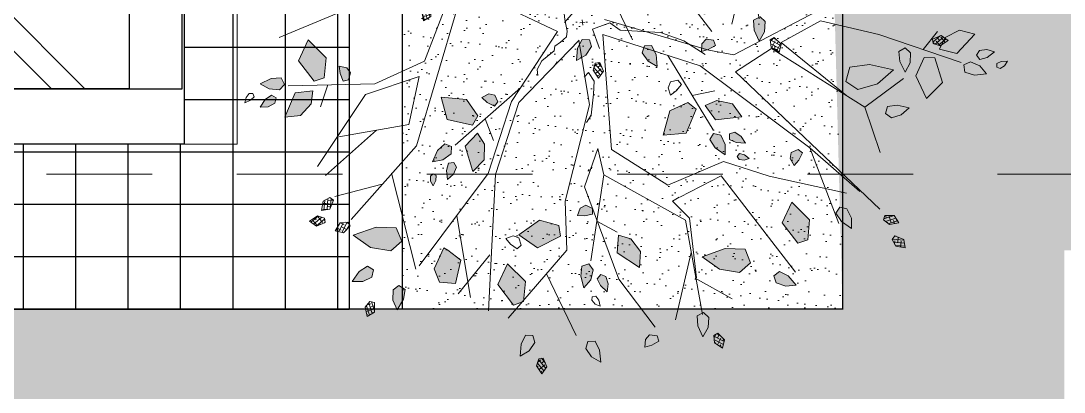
# Model space of a CAD drawing. Header units: millimetres. Extents: x 971.3 to 1010.6, y 593 to 619.8.
# Drawn here: x 975.405 to 976.639, y 611.689 to 612.128 of the extents above; entities that cross this region are included whole.
import ezdxf

# ---------------------------------------------------------------- set-up
doc = ezdxf.new("R2010")
doc.units = ezdxf.units.MM
doc.linetypes.add('HIDDEN2', pattern=[0.1875, 0.125, -0.0625])
doc.linetypes.add('RAYITAS', pattern=[0.375, 0.25, -0.125])
for name, color, linetype, lineweight in [('1', 253, 'Continuous', 0), ('accesorios de agua potable', 142, 'Continuous', 25), ('FAROLAS', 45, 'Continuous', 9), ('JARDINERIA', 76, 'Continuous', 13), ('NOMBRES', 75, 'Continuous', 5), ('PROYECCIÓN', 7, 'RAYITAS', 13)]:
    doc.layers.add(name, color=color, linetype=linetype, lineweight=lineweight)
doc.layers.add('2', color=42, linetype='Continuous')
doc.layers.add('3', color=135, linetype='Continuous')

# ---------------------------------------------------------------- blocks, each defined once
blk = doc.blocks.new('ALISOpl')
h = blk.add_hatch()
h.set_pattern_fill('ANSI38', color=256, scale=0.1, angle=-168.8398, style=0)
h.set_pattern_definition([(236.160174, (30.222125, 209.637067), (0.0103824699, -0.00696091365), []), (326.160174, (30.222125, 209.637067), (0.02772585344, -0.0035393574), [0.03125, -0.01875])])
h.paths.add_polyline_path([(-0.3182, 1.3415), (-0.2996, 1.3408), (-0.2884, 1.3779), (-0.312, 1.4038), (-0.3299, 1.3698)])
h = blk.add_hatch()
h.set_pattern_fill('ANSI38', color=256, scale=0.1, style=0)
h.set_pattern_definition([(45, (-170.075399, -126.814874), (-0.0088388348, 0.0088388348), []), (135, (-170.075399, -126.814874), (-0.0265165043, 0.0088388348), [0.03125, -0.01875])])
h.paths.add_polyline_path([(-0.3263, 1.2736), (-0.3533, 1.3055), (-0.3927, 1.323), (-0.383, 1.2743), (-0.3611, 1.2399), (-0.3318, 1.2445)])
h.paths.add_polyline_path([(-0.3381, 1.0234), (-0.3532, 1.0979), (-0.3602, 1.1045), (-0.3966, 1.1132), (-0.4509, 1.0234), (-0.4026, 0.9435)])
h.paths.add_polyline_path([(0.1409, 0.952), (0.1295, 1.0163), (0.0459, 0.9476), (0.0585, 0.8762), (0.107, 0.897)])
h.paths.add_polyline_path([(0.5807, 1.0462), (0.5323, 1.0803), (0.4517, 1.0575), (0.3872, 1.0004), (0.484, 0.9776), (0.5644, 0.989)])
h.paths.add_polyline_path([(0.8225, 0.9776), (0.7801, 0.9877), (0.7258, 0.8977), (0.7741, 0.818), (0.8385, 0.8977)])
h.paths.add_polyline_path([(0.3766, 0.4929), (0.2832, 0.491), (0.3202, 0.3952), (0.3975, 0.3692), (0.4272, 0.4009)])
h.paths.add_polyline_path([(0.6097, 0.4514), (0.5015, 0.4525), (0.4653, 0.3897), (0.5158, 0.3744), (0.5771, 0.3948)])
h.paths.add_polyline_path([(0.5299, 0.5555), (0.5254, 0.5984), (0.488, 0.5657), (0.4692, 0.5295), (0.4878, 0.5064), (0.5158, 0.5162)])
h.paths.add_polyline_path([(1.1731, 0.3775), (1.0908, 0.3921), (1.0461, 0.3533), (1.0678, 0.2981), (1.1492, 0.2948), (1.2431, 0.3271)])
h.paths.add_polyline_path([(1.2415, 0.1219), (1.177, 0.1105), (1.1608, 0.0534), (1.2092, -0.0265), (1.2254, -0.0151), (1.2738, 0.0306)])
h.paths.add_polyline_path([(0.9029, -0.2319), (0.8546, -0.1975), (0.7741, -0.2205), (0.7095, -0.2775), (0.8062, -0.3002), (0.8869, -0.2888)])
h.paths.add_polyline_path([(1.1349, -0.3126), (1.0471, -0.3657), (1.0348, -0.4463), (1.0713, -0.4701), (1.153, -0.4043)])
h.paths.add_polyline_path([(1.4509, -0.2319), (1.4026, -0.1975), (1.3219, -0.2205), (1.2575, -0.2775), (1.3542, -0.3002), (1.4349, -0.2888)])
h.paths.add_polyline_path([(1.4041, 0.1074), (1.3629, 0.1147), (1.3405, 0.0953), (1.3514, 0.0677), (1.3921, 0.0661), (1.4391, 0.0822)])
h.paths.add_polyline_path([(1.4367, 0.3998), (1.364, 0.4583), (1.3308, 0.3612), (1.3732, 0.2916), (1.4164, 0.2968)])
h.paths.add_polyline_path([(1.3141, 0.3069), (1.2898, 0.3425), (1.2725, 0.2959), (1.2731, 0.2552), (1.3005, 0.2437), (1.3204, 0.2656)])
h.paths.add_polyline_path([(1.5065, 0.2885), (1.4383, 0.2637), (1.4672, 0.2196), (1.5273, 0.1958), (1.5886, 0.2181)])
h.paths.add_polyline_path([(1.6185, 0.385), (1.5689, 0.3839), (1.5312, 0.3683), (1.5306, 0.3386), (1.5583, 0.3281), (1.5944, 0.3492)])
h.paths.add_polyline_path([(1.6279, 0.3181), (1.5977, 0.3228), (1.5857, 0.3041), (1.5993, 0.2865), (1.6306, 0.2859), (1.6601, 0.2993)])
h.paths.add_polyline_path([(1.6946, 0.3595), (1.6758, 0.3687), (1.6624, 0.3624), (1.6638, 0.3476), (1.6831, 0.3413), (1.7079, 0.3425)])
h.paths.add_polyline_path([(1.2904, 0.4879), (1.2554, 0.5131), (1.2142, 0.5204), (1.1919, 0.501), (1.2027, 0.4734), (1.2434, 0.4717)])
h.paths.add_polyline_path([(0.8205, 0.6514), (0.7991, 0.671), (0.7868, 0.6414), (0.7938, 0.6176), (0.8229, 0.6076), (0.8392, 0.6234)])
h.paths.add_polyline_path([(0.6211, 0.6234), (0.6, 0.6277), (0.5797, 0.6227), (0.5735, 0.6093), (0.584, 0.5989), (0.603, 0.6064)])
h.paths.add_polyline_path([(0.5984, 0.5303), (0.6123, 0.5595), (0.5756, 0.5532), (0.5494, 0.5374), (0.5522, 0.5153), (0.5739, 0.5106)])
h.paths.add_polyline_path([(0.944, -0.453), (0.8796, -0.4644), (0.8636, -0.5213), (0.9119, -0.6012), (0.928, -0.5898), (0.9763, -0.5443)])
h.paths.add_polyline_path([(0.9765, -0.4137), (0.9871, -0.3867), (0.9552, -0.3857), (0.9354, -0.4008), (0.9365, -0.4316), (0.9571, -0.4411)])
h.paths.add_polyline_path([(1.0558, -0.1627), (1.0483, -0.1346), (1.022, -0.1528), (1.015, -0.1767), (1.0341, -0.2008), (1.0563, -0.1963)])
h.paths.add_polyline_path([(1.135, -0.5343), (1.0668, -0.5095), (1.0605, -0.5619), (1.0913, -0.6187), (1.1526, -0.641)])
h.paths.add_polyline_path([(1.244, -0.5014), (1.2052, -0.4891), (1.1856, -0.5114), (1.2001, -0.5373), (1.2413, -0.5443), (1.2828, -0.5325)])
h.paths.add_polyline_path([(1.3805, -0.4434), (1.3334, -0.4274), (1.2927, -0.4292), (1.282, -0.4569), (1.3044, -0.4762), (1.3456, -0.4687)])
h.paths.add_polyline_path([(1.2872, -0.2959), (1.2577, -0.2984), (1.2502, -0.3271), (1.2822, -0.3524), (1.3297, -0.3669), (1.3162, -0.326)])
h.paths.add_polyline_path([(1.2917, -0.7229), (1.2642, -0.7066), (1.2396, -0.7101), (1.2256, -0.7376), (1.2389, -0.7559), (1.2692, -0.7414)])
h.paths.add_polyline_path([(1.2469, -0.5897), (1.2269, -0.5667), (1.2056, -0.5733), (1.2048, -0.5955), (1.2284, -0.6161), (1.2595, -0.6248)])
h.paths.add_polyline_path([(1.0771, -0.8135), (1.086, -0.7858), (1.0541, -0.7869), (1.0353, -0.8032), (1.0383, -0.8339), (1.0594, -0.8421)])
h.paths.add_polyline_path([(0.7418, -0.8481), (0.6548, -0.8481), (0.7258, -0.9735), (0.8225, -0.9735), (0.8062, -0.905)])
h.paths.add_polyline_path([(0.9299, -1.0839), (0.9254, -1.0823), (0.9215, -1.071), (0.8652, -1.0622), (0.859, -1.0816), (0.8416, -1.0585), (0.8344, -1.0574), (0.7732, -1.1112), (0.7859, -1.1529), (0.8908, -1.155)])
h.paths.add_polyline_path([(0.8664, -0.9991), (0.841, -0.9839), (0.8181, -1.0027), (0.8291, -1.0419), (0.8416, -1.0585), (0.8652, -1.0622), (0.8722, -1.0405)])
h.paths.add_polyline_path([(0.7511, -1.0137), (0.7263, -1.0125), (0.7074, -1.0368), (0.717, -1.0573), (0.7495, -1.0488), (0.775, -1.0349)])
h.paths.add_polyline_path([(0.9749, -1.0545), (0.9388, -1.0358), (0.9157, -1.0543), (0.9215, -1.071), (0.9358, -1.0732), (0.9299, -1.0839), (0.9648, -1.0964), (1.0077, -1.0919)])
h.paths.add_polyline_path([(0.7934, -1.243), (0.7571, -1.1802), (0.7186, -1.2163), (0.7057, -1.2796), (0.7383, -1.3361)])
h.paths.add_polyline_path([(0.8981, -1.2879), (0.8762, -1.2536), (0.8469, -1.2581), (0.8414, -1.2872), (0.8684, -1.3191), (0.9078, -1.3366)])
h.paths.add_polyline_path([(0.843, -1.3269), (0.8224, -1.3183), (0.8075, -1.3348), (0.8123, -1.3658), (0.8306, -1.3924), (0.8435, -1.3575)])
h.paths.add_polyline_path([(0.4033, -1.1561), (0.3611, -1.146), (0.3066, -1.236), (0.3549, -1.3158), (0.4194, -1.236)])
h.paths.add_polyline_path([(0.2963, -1.1735), (0.2737, -1.1632), (0.2471, -1.1787), (0.2484, -1.2013), (0.2817, -1.2055), (0.3057, -1.2027), (0.3078, -1.1965)])
h.paths.add_polyline_path([(0.1278, -1.0574), (0.0463, -1.0593), (0.0292, -1.0993), (0.1082, -1.1684), (0.1953, -1.1347)])
h.paths.add_polyline_path([(0.0921, -0.9704), (0.0738, -0.9535), (0.0437, -0.9599), (0.0379, -0.9818), (0.0682, -0.9962), (0.0967, -1.002)])
h.paths.add_polyline_path([(-0.0104, -1.1018), (-0.0631, -1.1047), (-0.1137, -1.1449), (-0.125, -1.2091), (-0.023, -1.1732)])
h.paths.add_polyline_path([(-0.0966, -1.035), (-0.161, -0.9781), (-0.2482, -0.9781), (-0.1773, -1.1036), (-0.0806, -1.1036)])
h.paths.add_polyline_path([(0.0337, -1.2345), (0.0083, -1.2192), (-0.0146, -1.2379), (-0.0144, -1.2797), (0.0045, -1.3185), (0.0284, -1.2749)])
h.paths.add_polyline_path([(0.1011, -1.2935), (0.0715, -1.2953), (0.0573, -1.3335), (0.0582, -1.3831), (0.093, -1.3576), (0.1126, -1.3207)])
h.paths.add_polyline_path([(-0.0389, -1.2694), (-0.0491, -1.2496), (-0.0711, -1.2526), (-0.0874, -1.2794), (-0.0905, -1.3116), (-0.0581, -1.2931)])
h.paths.add_polyline_path([(0.329, -1.3841), (0.2997, -1.3886), (0.2942, -1.4177), (0.3212, -1.4496), (0.3606, -1.4671), (0.3509, -1.4184)])
h.paths.add_polyline_path([(0.9017, -1.3958), (0.8932, -1.3837), (0.8789, -1.3877), (0.8759, -1.4078), (0.8815, -1.432), (0.8959, -1.4159)])
h.paths.add_polyline_path([(-0.3732, -1.3808), (-0.4009, -1.3701), (-0.4202, -1.3925), (-0.4127, -1.4337), (-0.3874, -1.4686), (-0.3714, -1.4215)])
h.paths.add_polyline_path([(-0.5637, -1.0077), (-0.612, -0.9735), (-0.6927, -0.9963), (-0.7571, -1.0534), (-0.6604, -1.0762), (-0.5797, -1.0648)])
h.paths.add_polyline_path([(-0.6796, -1.109), (-0.7046, -1.0931), (-0.7384, -1.1157), (-0.767, -1.1564), (-0.7238, -1.1562), (-0.6862, -1.1379)])
h.paths.add_polyline_path([(-0.5725, -0.8531), (-0.586, -0.8322), (-0.6168, -0.8308), (-0.6279, -0.8506), (-0.6021, -0.8721), (-0.576, -0.8849)])
h.paths.add_polyline_path([(-0.7606, -0.8048), (-0.7683, -0.7835), (-0.8014, -0.7889), (-0.8282, -0.8003), (-0.8064, -0.8237), (-0.7818, -0.8272)])
h.paths.add_polyline_path([(-0.9022, -0.6313), (-0.9446, -0.6212), (-0.9989, -0.7112), (-0.9506, -0.7909), (-0.8861, -0.7112)])
h.paths.add_polyline_path([(-1.1277, -0.3346), (-1.2149, -0.3346), (-1.144, -0.4601), (-1.0473, -0.4601), (-1.0633, -0.3915)])
h.paths.add_polyline_path([(-0.1824, -0.5231), (-0.2247, -0.4915), (-0.2892, -0.4897), (-0.3392, -0.5316), (-0.238, -0.5697)])
h.paths.add_polyline_path([(-0.048, -0.5779), (-0.1117, -0.527), (-0.1505, -0.5467), (-0.1344, -0.6504), (-0.046, -0.6805)])
h.paths.add_polyline_path([(-0.234, -0.6531), (-0.2435, -0.625), (-0.2731, -0.6246), (-0.2998, -0.6568), (-0.3103, -0.6986), (-0.264, -0.6807)])
h.paths.add_polyline_path([(-0.3071, -0.6114), (-0.3259, -0.5996), (-0.3555, -0.6097), (-0.3786, -0.6323), (-0.3419, -0.639), (-0.312, -0.6331)])
h.paths.add_polyline_path([(-0.3655, -0.679), (-0.3859, -0.6796), (-0.4088, -0.6893), (-0.3904, -0.7007), (-0.3696, -0.7029), (-0.3592, -0.6924)])
h.paths.add_polyline_path([(-0.6102, -0.4471), (-0.6354, -0.4293), (-0.6554, -0.44), (-0.6454, -0.472), (-0.6303, -0.4969), (-0.6102, -0.472)])
h.paths.add_polyline_path([(-1.2135, -0.4734), (-1.2542, -0.4717), (-1.3012, -0.4879), (-1.2662, -0.5131), (-1.225, -0.5204), (-1.2027, -0.501)])
h.paths.add_polyline_path([(-1.0677, -0.6128), (-1.0929, -0.595), (-1.1129, -0.6056), (-1.1029, -0.6377), (-1.0878, -0.6626), (-1.0677, -0.6377)])
h.paths.add_polyline_path([(-1.3326, -0.3878), (-1.3617, -0.3823), (-1.3936, -0.4094), (-1.4111, -0.4487), (-1.3624, -0.4391), (-1.3281, -0.4172)])
h.paths.add_polyline_path([(-0.921, -0.8907), (-0.9396, -0.8675), (-0.9675, -0.8773), (-0.9816, -0.9166), (-0.9771, -0.9595), (-0.9398, -0.9268)])
h.paths.add_polyline_path([(-1.0473, 0.0306), (-1.0633, 0.1105), (-1.1057, 0.1204), (-1.16, 0.0306), (-1.1117, -0.0493)])
h.paths.add_polyline_path([(-1.1271, 0.2104), (-1.1754, 0.2532), (-1.2406, 0.2532), (-1.1875, 0.159), (-1.115, 0.159)])
h.paths.add_polyline_path([(-1.2273, 0.1202), (-1.2498, 0.1395), (-1.2909, 0.132), (-1.3258, 0.1067), (-1.2788, 0.0907), (-1.2381, 0.0925)])
h.paths.add_polyline_path([(-1.2741, 0.1926), (-1.3033, 0.204), (-1.3355, 0.2014), (-1.3117, 0.1728), (-1.285, 0.158), (-1.2673, 0.1715)])
h.paths.add_polyline_path([(-0.4587, 0.332), (-0.4848, 0.3668), (-0.5842, 0.333), (-0.5985, 0.2407), (-0.4978, 0.2605)])
h.paths.add_polyline_path([(-0.4528, 0.5134), (-0.5028, 0.5553), (-0.5227, 0.449), (-0.4672, 0.4024), (-0.4434, 0.4495)])
h.paths.add_polyline_path([(-0.5829, 0.4741), (-0.6193, 0.4948), (-0.6623, 0.4978), (-0.6365, 0.4553), (-0.6042, 0.4306), (-0.5782, 0.4449)])
h.paths.add_polyline_path([(-0.5674, 0.5304), (-0.5825, 0.5578), (-0.6088, 0.5766), (-0.609, 0.5394), (-0.598, 0.5109), (-0.5758, 0.5098)])
h.paths.add_polyline_path([(-0.3714, 0.2846), (-0.3874, 0.3006), (-0.4151, 0.2815), (-0.4343, 0.2597), (-0.4046, 0.2479), (-0.3809, 0.2553)])
h.paths.add_polyline_path([(-0.6567, 0.5756), (-0.6702, 0.5964), (-0.6782, 0.5764), (-0.6768, 0.5555), (-0.6646, 0.547), (-0.6526, 0.5556)])
h.paths.add_polyline_path([(-0.6221, 1.0003), (-0.6865, 0.9889), (-0.7025, 0.9317), (-0.6542, 0.8518), (-0.6381, 0.8632), (-0.5898, 0.909)])
h.paths.add_polyline_path([(-0.8215, 0.8064), (-0.8699, 0.8408), (-0.9506, 0.818), (-1.015, 0.7609), (-0.9183, 0.7381), (-0.8378, 0.7495)])
h.paths.add_polyline_path([(-0.9575, 0.9382), (-0.9969, 0.9523), (-1.0398, 0.9478), (-1.0071, 0.9104), (-0.9709, 0.8916), (-0.9478, 0.9102)])
h.paths.add_polyline_path([(-0.84, 1.0419), (-0.8698, 1.0816), (-0.883, 1.0405), (-0.8772, 0.9991), (-0.8519, 0.9839), (-0.8289, 1.0027)])
h.paths.add_polyline_path([(-0.2748, 0.8927), (-0.3451, 0.8312), (-0.2552, 0.7817), (-0.1793, 0.8114), (-0.1769, 0.8548)])
h.paths.add_polyline_path([(-0.9659, 0.1304), (-0.9885, 0.1323), (-0.9974, 0.0999), (-0.9982, 0.0708), (-0.9678, 0.0809), (-0.9544, 0.1018)])
h.paths.add_polyline_path([(-0.0373, 0.7799), (-0.0707, 0.783), (-0.0994, 0.7787), (-0.0843, 0.7506), (-0.0613, 0.741), (-0.0352, 0.7573)])
h.paths.add_polyline_path([(-0.0732, 1.0448), (-0.1043, 1.0747), (-0.1118, 1.0256), (-0.103, 0.9859), (-0.0739, 0.9801), (-0.0587, 1.0055)])
h.paths.add_polyline_path([(-0.0046, 1.0694), (-0.0127, 1.1008), (-0.0367, 1.0723), (-0.0467, 1.0434), (-0.0303, 1.0283), (-0.0107, 1.0387)])
h.paths.add_polyline_path([(-0.0682, 1.3335), (-0.069, 1.3831), (-0.1038, 1.3576), (-0.1235, 1.3207), (-0.1119, 1.2935), (-0.0823, 1.2953)])
h.paths.add_polyline_path([(0.1757, 1.3231), (0.1449, 1.3366), (0.1162, 1.3415), (0.1219, 1.31), (0.1407, 1.2937), (0.1706, 1.3011)])
h.paths.add_polyline_path([(0.3806, 1.2895), (0.3553, 1.3244), (0.3393, 1.2774), (0.3411, 1.2367), (0.3688, 1.226), (0.3881, 1.2484)])
h.paths.add_polyline_path([(0.7561, 1.1564), (0.713, 1.1562), (0.6754, 1.1379), (0.6687, 1.109), (0.6937, 1.0931), (0.7276, 1.1157)])
h.paths.add_polyline_path([(1.0083, 0.9088), (1.0038, 0.9517), (0.9664, 0.9189), (0.9476, 0.8828), (0.9662, 0.8597), (0.9942, 0.8694)])
h.paths.add_polyline_path([(-0.8176, -0.91), (-0.8449, -0.8956), (-0.8634, -0.9086), (-0.8494, -0.9391), (-0.8313, -0.9619), (-0.8145, -0.9347)])
h = blk.add_hatch()
h.set_pattern_fill('ANSI38', color=256, scale=0.1, angle=-191.3398, style=0)
h.set_pattern_definition([(213.660174, (108.327355, 182.076572), (0.0069283251, -0.0104042449), []), (303.660174, (108.327355, 182.076572), (0.0242608951, -0.0138801646), [0.03125, -0.01875])])
h.paths.add_polyline_path([(0.4005, 1.3239), (0.4175, 1.3161), (0.442, 1.3461), (0.4301, 1.3791), (0.4005, 1.3544)])
h = blk.add_hatch()
h.set_pattern_fill('ANSI38', color=256, scale=0.1, angle=-146.3398, style=0)
h.set_pattern_definition([(258.660174, (-52.471749, 205.16314), (0.0122559778, -0.0024578464), []), (348.660174, (-52.471749, 205.16314), (0.02696980196, 0.0073402849), [0.03125, -0.01875])])
h.paths.add_polyline_path([(-0.9761, 1.0359), (-0.9586, 1.0424), (-0.9625, 1.0809), (-0.9942, 1.0958), (-0.9977, 1.0575)])
h = blk.add_hatch()
h.set_pattern_fill('ANSI38', color=256, scale=0.1, angle=146.1602, style=0)
h.set_pattern_definition([(191.160174, (170.046291, 126.705235), (0.0024194056, -0.0122636241), []), (281.160174, (170.046291, 126.705235), (0.0171024354, -0.0221078426), [0.03125, -0.01875])])
h.paths.add_polyline_path([(1.1638, 1.0133), (1.1765, 0.9997), (1.2106, 1.018), (1.2123, 1.053), (1.1755, 1.0416)])
h = blk.add_hatch()
h.set_pattern_fill('ANSI38', color=256, scale=0.1, angle=123.6602, style=0)
h.set_pattern_definition([(168.660174, (205.264982, 52.426266), (-0.0024578464, -0.0122559778), []), (258.660174, (205.264982, 52.426266), (0.0073402849, -0.02696980196), [0.03125, -0.01875])])
h.paths.add_polyline_path([(1.1377, 0.9306), (1.1442, 0.9131), (1.1828, 0.917), (1.1977, 0.9487), (1.1593, 0.9522)])
h = blk.add_hatch()
h.set_pattern_fill('ANSI38', color=256, scale=0.1, angle=-101.3398, style=0)
h.set_pattern_definition([(303.660174, (-181.783855, 108.631734), (0.0104042449, 0.0069283251), []), (33.660174, (-181.783855, 108.631734), (0.0138801646, 0.0242608951), [0.03125, -0.01875])])
h.paths.add_polyline_path([(-1.0311, 0.7049), (-1.0234, 0.7218), (-1.0534, 0.7464), (-1.0863, 0.7345), (-1.0617, 0.7049)])
h = blk.add_hatch()
h.set_pattern_fill('ANSI38', color=256, scale=0.1, angle=-78.8398, style=0)
h.set_pattern_definition([(326.160174, (-209.418828, 31.219188), (0.00696091365, 0.0103824699), []), (56.160174, (-209.418828, 31.219188), (0.0035393574, 0.02772585344), [0.03125, -0.01875])])
h.paths.add_polyline_path([(-1.1233, 0.6789), (-1.1226, 0.6975), (-1.1597, 0.7086), (-1.1856, 0.685), (-1.1515, 0.6672)])
h = blk.add_hatch()
h.set_pattern_fill('ANSI38', color=256, scale=0.1, angle=-123.8398, style=0)
h.set_pattern_definition([(281.160174, (-126.784802, 169.480478), (0.0122636241, 0.0024194056), []), (11.160174, (-126.784802, 169.480478), (0.0221078426, 0.0171024354), [0.03125, -0.01875])])
h.paths.add_polyline_path([(-1.0929, 0.598), (-1.0792, 0.6107), (-1.0976, 0.6448), (-1.1326, 0.6465), (-1.1211, 0.6097)])
h = blk.add_hatch()
h.set_pattern_fill('ANSI38', color=256, scale=0.1, angle=101.1602, style=0)
h.set_pattern_definition([(146.160174, (209.710359, -30.301825), (-0.00696091365, -0.0103824699), []), (236.160174, (209.710359, -30.301825), (-0.0035393574, -0.02772585344), [0.03125, -0.01875])])
h.paths.add_polyline_path([(1.4148, 0.2385), (1.4141, 0.2199), (1.4512, 0.2087), (1.4771, 0.2323), (1.4431, 0.2502)])
for points in [[(-0.312, 1.4038), (-0.3299, 1.3698)], [(-0.2884, 1.3779), (-0.312, 1.4038)], [(-0.3299, 1.3698), (-0.3182, 1.3415)], [(-0.2996, 1.3408), (-0.2884, 1.3779)], [(-0.1038, 1.3576), (-0.069, 1.3831)], [(-0.069, 1.3831), (-0.0682, 1.3335)], [(0.4301, 1.3791), (0.4005, 1.3544)], [(0.442, 1.3461), (0.4301, 1.3791)], [(-0.3927, 1.323), (-0.383, 1.2743)], [(-0.3533, 1.3055), (-0.3927, 1.323)], [(-0.3182, 1.3415), (-0.2996, 1.3408)], [(-0.1235, 1.3207), (-0.1038, 1.3576)], [(-0.1119, 1.2935), (-0.1235, 1.3207)], [(-0.0682, 1.3335), (-0.0823, 1.2953)], [(0.1162, 1.3415), (0.1449, 1.3366)], [(0.1219, 1.31), (0.1162, 1.3415)], [(0.1449, 1.3366), (0.1757, 1.3231)], [(0.1757, 1.3231), (0.1706, 1.3011)], [(0.3553, 1.3244), (0.3393, 1.2774)], [(0.3806, 1.2895), (0.3553, 1.3244)], [(0.4005, 1.3544), (0.4005, 1.3239)], [(0.4005, 1.3239), (0.4175, 1.3161)], [(0.4175, 1.3161), (0.442, 1.3461)], [(-0.383, 1.2743), (-0.3611, 1.2399)], [(-0.3263, 1.2736), (-0.3533, 1.3055)], [(-0.0823, 1.2953), (-0.1119, 1.2935)], [(0.1407, 1.2937), (0.1219, 1.31)], [(0.1706, 1.3011), (0.1407, 1.2937)], [(0.3393, 1.2774), (0.3411, 1.2367)], [(0.3881, 1.2484), (0.3806, 1.2895)], [(-0.3611, 1.2399), (-0.3318, 1.2445)], [(-0.3318, 1.2445), (-0.3263, 1.2736)], [(-0.2496, 1.0015), (-0.157, 1.2642)], [(0.0403, 1.0547), (0.1669, 1.2642)], [(0.3456, 0.9778), (0.2515, 1.2443)], [(0.3361, 0.8453), (0.3643, 1.2342)], [(0.3411, 1.2367), (0.3688, 1.226)], [(0.3688, 1.226), (0.3881, 1.2484)], [(-0.157, 0.9151), (-0.4246, 1.1645)], [(-0.0659, 1.1452), (-0.047, 1.1554)], [(-0.047, 1.1554), (-0.05, 1.1307)], [(0.3501, 1.0846), (0.4911, 1.1843)], [(0.6754, 1.1379), (0.713, 1.1562)], [(0.713, 1.1562), (0.7561, 1.1564)], [(0.7561, 1.1564), (0.7276, 1.1157)], [(-0.4128, 0.5773), (-0.5, 1.1264)], [(-0.3966, 1.1132), (-0.4509, 1.0234)], [(-0.3966, 1.1132), (-0.3542, 1.1031)], [(-0.0783, 1.1283), (-0.0659, 1.1452)], [(-0.0744, 1.114), (-0.0783, 1.1283)], [(-0.0596, 1.1128), (-0.0744, 1.114)], [(-0.05, 1.1307), (-0.0596, 1.1128)], [(0.6687, 1.109), (0.6754, 1.1379)], [(0.6937, 1.0931), (0.6687, 1.109)], [(0.7276, 1.1157), (0.6937, 1.0931)], [(-0.9942, 1.0958), (-0.9977, 1.0575)], [(-0.9625, 1.0809), (-0.9942, 1.0958)], [(-0.9586, 1.0424), (-0.9625, 1.0809)], [(-0.883, 1.0405), (-0.8698, 1.0816)], [(-0.8698, 1.0816), (-0.84, 1.0419)], [(-0.5878, 0.7269), (-0.568, 1.0646)], [(-0.3381, 1.0234), (-0.3542, 1.1031)], [(-0.1043, 1.0747), (-0.1118, 1.0256)], [(-0.0732, 1.0448), (-0.1043, 1.0747)], [(-0.0367, 1.0723), (-0.0467, 1.0434)], [(-0.0127, 1.1008), (-0.0367, 1.0723)], [(-0.0046, 1.0694), (-0.0127, 1.1008)], [(-0.0107, 1.0387), (-0.0046, 1.0694)], [(0.3527, 0.838), (0.3549, 1.0833)], [(0.5323, 1.0803), (0.4517, 1.0575)], [(0.5, 0.6809), (0.7579, 1.1031)], [(0.5807, 1.0462), (0.5323, 1.0803)], [(-0.9977, 1.0575), (-0.9761, 1.0359)], [(-0.9761, 1.0359), (-0.9586, 1.0424)], [(-0.8772, 0.9991), (-0.883, 1.0405)], [(-0.84, 1.0419), (-0.8289, 1.0027)], [(-0.4711, 0.9), (-0.6163, 1.0441)], [(-0.4509, 1.0234), (-0.4026, 0.9435)], [(-0.4026, 0.9435), (-0.3381, 1.0234)], [(-0.1118, 1.0256), (-0.103, 0.9859)], [(-0.0587, 1.0055), (-0.0732, 1.0448)], [(-0.0584, 0.6658), (0.0403, 1.0547)], [(-0.0467, 1.0434), (-0.0303, 1.0283)], [(-0.0303, 1.0283), (-0.0107, 1.0387)], [(0.4517, 1.0575), (0.3872, 1.0004)], [(0.5644, 0.989), (0.5807, 1.0462)], [(1.1755, 1.0416), (1.1638, 1.0133)], [(1.2123, 1.053), (1.1755, 1.0416)], [(1.2106, 1.018), (1.2123, 1.053)], [(-0.8519, 0.9839), (-0.8772, 0.9991)], [(-0.8289, 1.0027), (-0.8519, 0.9839)], [(-0.6865, 0.9889), (-0.7025, 0.9317)], [(-0.6221, 1.0003), (-0.6865, 0.9889)], [(-0.5898, 0.909), (-0.6221, 1.0003)], [(-0.103, 0.9859), (-0.0739, 0.9801)], [(-0.0739, 0.9801), (-0.0587, 1.0055)], [(0.1295, 1.0163), (0.0459, 0.9476)], [(0.1295, 1.0163), (0.1409, 0.952)], [(0.3872, 1.0004), (0.484, 0.9776)], [(0.484, 0.9776), (0.5644, 0.989)], [(0.7801, 0.9877), (0.7258, 0.8977)], [(0.7801, 0.9877), (0.8225, 0.9776)], [(0.8385, 0.8977), (0.8225, 0.9776)], [(1.1638, 1.0133), (1.1765, 0.9997)], [(1.1765, 0.9997), (1.2106, 1.018)], [(-0.9969, 0.9523), (-1.0398, 0.9478)], [(-1.0398, 0.9478), (-1.0071, 0.9104)], [(-0.9575, 0.9382), (-0.9969, 0.9523)], [(-0.9478, 0.9102), (-0.9575, 0.9382)], [(0.0261, 0.626), (-0.0644, 0.9677)], [(0.0459, 0.9476), (0.0585, 0.8762)], [(0.107, 0.897), (0.1409, 0.952)], [(1.0038, 0.9517), (0.9664, 0.9189)], [(1.0083, 0.9088), (1.0038, 0.9517)], [(1.1593, 0.9522), (1.1377, 0.9306)], [(1.1977, 0.9487), (1.1593, 0.9522)], [(1.1828, 0.917), (1.1977, 0.9487)], [(-1.0071, 0.9104), (-0.9709, 0.8916)], [(-0.9709, 0.8916), (-0.9478, 0.9102)], [(-0.8331, 0.5262), (-0.7767, 0.9252)], [(-0.442, 0.5704), (-0.7618, 0.9136)], [(-0.7025, 0.9317), (-0.6542, 0.8518)], [(-0.6381, 0.8632), (-0.5898, 0.909)], [(-0.2748, 0.8927), (-0.3451, 0.8312)], [(-0.1769, 0.8548), (-0.2748, 0.8927)], [(-0.1428, 0.7157), (-0.157, 0.9151)], [(0.0585, 0.8762), (0.107, 0.897)], [(0.7258, 0.8977), (0.7741, 0.818)], [(0.7741, 0.818), (0.8385, 0.8977)], [(0.8712, 0.6061), (0.9558, 0.9252)], [(0.9664, 0.9189), (0.9476, 0.8828)], [(0.9942, 0.8694), (1.0083, 0.9088)], [(1.1377, 0.9306), (1.1442, 0.9131)], [(1.1442, 0.9131), (1.1828, 0.917)], [(-0.6542, 0.8518), (-0.6381, 0.8632)], [(-0.3989, 0.8413), (-0.3826, 0.8654)], [(-0.3826, 0.8654), (-0.3576, 0.8878)], [(-0.3576, 0.8878), (-0.3396, 0.874)], [(-0.3396, 0.874), (-0.3453, 0.8437)], [(-0.1769, 0.8548), (-0.1793, 0.8114)], [(-0.0227, 0.8108), (0.0546, 0.8642)], [(1.1276, 0.8852), (0.6036, 0.267)], [(0.9476, 0.8828), (0.9662, 0.8597)], [(0.9662, 0.8597), (0.9942, 0.8694)], [(-0.9506, 0.818), (-1.015, 0.7609)], [(-0.8699, 0.8408), (-0.9506, 0.818)], [(-0.8215, 0.8064), (-0.8699, 0.8408)], [(-0.368, 0.8334), (-0.3989, 0.8413)], [(-0.3453, 0.8437), (-0.368, 0.8334)], [(-0.3451, 0.8312), (-0.2552, 0.7817)], [(-0.2552, 0.7817), (-0.1793, 0.8114)], [(0.0261, 0.626), (0.3361, 0.8453)], [(0.2915, 0.7627), (0.3527, 0.838)], [(-0.8378, 0.7495), (-0.8215, 0.8064)], [(-0.0994, 0.7787), (-0.0707, 0.783)], [(-0.0843, 0.7506), (-0.0994, 0.7787)], [(-0.0707, 0.783), (-0.0373, 0.7799)], [(-0.0373, 0.7799), (-0.0352, 0.7573)], [(0.6935, 0.7037), (0.9997, 0.8064)], [(0.8712, 0.6061), (1.0544, 0.8055)], [(-1.0534, 0.7464), (-1.0863, 0.7345)], [(-1.0863, 0.7345), (-1.0617, 0.7049)], [(-1.0234, 0.7218), (-1.0534, 0.7464)], [(-1.0311, 0.7049), (-1.0234, 0.7218)], [(-1.015, 0.7609), (-0.9183, 0.7381)], [(-0.9183, 0.7381), (-0.8378, 0.7495)], [(-0.0613, 0.741), (-0.0843, 0.7506)], [(-0.0352, 0.7573), (-0.0613, 0.741)], [(0.321, 0.7498), (0.2915, 0.7627)], [(0.3228, 0.7495), (0.5, 0.6809)], [(-1.1597, 0.7086), (-1.1856, 0.685)], [(-1.1856, 0.685), (-1.1515, 0.6672)], [(-1.1226, 0.6975), (-1.1597, 0.7086)], [(-1.1233, 0.6789), (-1.1226, 0.6975)], [(-1.0617, 0.7049), (-1.0311, 0.7049)], [(-0.7203, 0.4265), (-1.0161, 0.6957)], [(-0.0021, 0.3368), (-0.1428, 0.7157)], [(0.0683, 0.5262), (0.2797, 0.6957)], [(0.2797, 0.6957), (0.5161, 0.624)], [(0.5161, 0.624), (0.6935, 0.7037)], [(-1.1515, 0.6672), (-1.1233, 0.6789)], [(-1.0976, 0.6448), (-1.1326, 0.6465)], [(-1.1326, 0.6465), (-1.1211, 0.6097)], [(-1.0792, 0.6107), (-1.0976, 0.6448)], [(0.0121, 0.5163), (-0.0584, 0.6658)], [(0.7868, 0.6414), (0.7991, 0.671)], [(0.7938, 0.6176), (0.7868, 0.6414)], [(0.7991, 0.671), (0.8205, 0.6514)], [(0.8205, 0.6514), (0.8392, 0.6234)], [(1.1108, 0.4664), (1.153, 0.6559)], [(-1.1211, 0.6097), (-1.0929, 0.598)], [(-1.0929, 0.598), (-1.0792, 0.6107)], [(-0.8753, 0.5661), (-1.0725, 0.596)], [(-0.6782, 0.5764), (-0.6702, 0.5964)], [(-0.6702, 0.5964), (-0.6567, 0.5756)], [(0.0121, 0.5163), (0.0261, 0.626)], [(0.4629, 0.227), (0.8712, 0.6061)], [(0.5254, 0.5984), (0.488, 0.5657)], [(0.5299, 0.5555), (0.5254, 0.5984)], [(0.5735, 0.6093), (0.5797, 0.6227)], [(0.584, 0.5989), (0.5735, 0.6093)], [(0.5797, 0.6227), (0.6, 0.6277)], [(0.603, 0.6064), (0.584, 0.5989)], [(0.6, 0.6277), (0.6211, 0.6234)], [(0.6211, 0.6234), (0.603, 0.6064)], [(0.8229, 0.6076), (0.7938, 0.6176)], [(0.8392, 0.6234), (0.8229, 0.6076)], [(-0.6768, 0.5555), (-0.6782, 0.5764)], [(-0.6646, 0.547), (-0.6768, 0.5555)], [(-0.6526, 0.5556), (-0.6646, 0.547)], [(-0.6567, 0.5756), (-0.6526, 0.5556)], [(-0.6088, 0.5766), (-0.609, 0.5394)], [(-0.5825, 0.5578), (-0.6088, 0.5766)], [(-0.5674, 0.5304), (-0.5825, 0.5578)], [(-0.5028, 0.5553), (-0.5227, 0.449)], [(-0.5028, 0.5553), (-0.4528, 0.5134)], [(-0.3159, 0.289), (-0.442, 0.5704)], [(-0.2868, 0.2959), (-0.4128, 0.5773)], [(0.488, 0.5657), (0.4692, 0.5295)], [(0.5158, 0.5162), (0.5299, 0.5555)], [(0.5756, 0.5532), (0.5494, 0.5374)], [(0.6123, 0.5595), (0.5756, 0.5532)], [(0.5984, 0.5303), (0.6123, 0.5595)], [(-0.609, 0.5394), (-0.598, 0.5109)], [(-0.598, 0.5109), (-0.5758, 0.5098)], [(-0.5758, 0.5098), (-0.5674, 0.5304)], [(-0.4434, 0.4495), (-0.4528, 0.5134)], [(0.0825, 0.0575), (0.0683, 0.5262)], [(0.4692, 0.5295), (0.4878, 0.5064)], [(0.4878, 0.5064), (0.5158, 0.5162)], [(0.5494, 0.5374), (0.5522, 0.5153)], [(0.5522, 0.5153), (0.5739, 0.5106)], [(0.5739, 0.5106), (0.5984, 0.5303)], [(1.1919, 0.501), (1.2142, 0.5204)], [(1.2142, 0.5204), (1.2554, 0.5131)], [(1.2554, 0.5131), (1.2904, 0.4879)], [(-0.8746, 0.3462), (-1.1007, 0.5064)], [(-0.6193, 0.4948), (-0.6623, 0.4978)], [(-0.6623, 0.4978), (-0.6365, 0.4553)], [(-0.5829, 0.4741), (-0.6193, 0.4948)], [(-0.5782, 0.4449), (-0.5829, 0.4741)], [(0.3766, 0.4929), (0.2832, 0.491)], [(0.2832, 0.491), (0.3202, 0.3952)], [(0.3369, 0.1709), (0.4871, 0.4908)], [(0.4272, 0.4009), (0.3766, 0.4929)], [(1.2027, 0.4734), (1.1919, 0.501)], [(1.2434, 0.4717), (1.2027, 0.4734)], [(1.2904, 0.4879), (1.2434, 0.4717)], [(-0.9035, 0.1972), (-1.1289, 0.4664)], [(-0.495, -0.112), (-0.7203, 0.4265)], [(-0.6365, 0.4553), (-0.6042, 0.4306)], [(-0.6042, 0.4306), (-0.5782, 0.4449)], [(-0.274, 0.2379), (-0.5629, 0.4414)], [(-0.5227, 0.449), (-0.4672, 0.4024)], [(-0.4672, 0.4024), (-0.4434, 0.4495)], [(-0.4302, 0.348), (-0.4053, 0.4387)], [(0.5015, 0.4525), (0.4653, 0.3897)], [(0.6097, 0.4514), (0.5015, 0.4525)], [(0.6097, 0.4514), (0.5771, 0.3948)], [(0.7586, 0.1873), (1.1108, 0.4664)], [(1.1108, 0.4664), (1.2797, 0.3667)], [(1.364, 0.4583), (1.3308, 0.3612)], [(1.4367, 0.3998), (1.364, 0.4583)], [(-0.0215, 0.4059), (0.0002, 0.3788), (0.0192, 0.2947), (0.0273, 0.2432), (0.0083, 0.2053), (-0.0107, 0.2216)], [(0.3202, 0.3952), (0.3975, 0.3692)], [(0.4272, 0.4009), (0.3975, 0.3692)], [(0.4653, 0.3897), (0.5158, 0.3744)], [(0.5158, 0.3744), (0.5771, 0.3948)], [(0.8008, 0.1673), (1.043, 0.4126)], [(1.0461, 0.3533), (1.0908, 0.3921)], [(1.0908, 0.3921), (1.1731, 0.3775)], [(1.4164, 0.2968), (1.4367, 0.3998)], [(1.5689, 0.3839), (1.5312, 0.3683)], [(1.6185, 0.385), (1.5689, 0.3839)], [(1.5944, 0.3492), (1.6185, 0.385)], [(-0.742, 0.3372), (-1.0303, 0.3566)], [(-0.4848, 0.3668), (-0.5842, 0.333)], [(-0.4848, 0.3668), (-0.4587, 0.332)], [(0.4182, 0.3438), (0.5117, 0.3351)], [(1.0678, 0.2981), (1.0461, 0.3533)], [(1.1731, 0.3775), (1.2431, 0.3271)], [(1.2898, 0.3425), (1.2725, 0.2959)], [(1.3141, 0.3069), (1.2898, 0.3425)], [(1.3308, 0.3612), (1.3732, 0.2916)], [(1.5312, 0.3683), (1.5306, 0.3386)], [(1.5583, 0.3281), (1.5944, 0.3492)], [(1.6624, 0.3624), (1.6758, 0.3687)], [(1.6638, 0.3476), (1.6624, 0.3624)], [(1.6831, 0.3413), (1.6638, 0.3476)], [(1.6758, 0.3687), (1.6946, 0.3595)], [(1.7079, 0.3425), (1.6831, 0.3413)], [(1.6946, 0.3595), (1.7079, 0.3425)], [(-0.742, 0.3372), (-0.6781, 0.1473)], [(-0.5842, 0.333), (-0.5985, 0.2407)], [(-0.4978, 0.2605), (-0.4587, 0.332)], [(-0.4151, 0.2815), (-0.3874, 0.3006)], [(-0.3874, 0.3006), (-0.3714, 0.2846)], [(-0.0164, 0.0704), (-0.0021, 0.3368)], [(0.324, 0.3013), (0.3305, 0.3326)], [(0.3354, 0.2792), (0.324, 0.3013)], [(0.3305, 0.3326), (0.3553, 0.3174)], [(0.3553, 0.3174), (0.3789, 0.2935)], [(1.1492, 0.2948), (1.0678, 0.2981)], [(1.2431, 0.3271), (1.1492, 0.2948)], [(1.1993, 0.1786), (1.52, 0.3272)], [(1.3204, 0.2656), (1.3141, 0.3069)], [(1.5306, 0.3386), (1.5583, 0.3281)], [(1.5977, 0.3228), (1.5857, 0.3041)], [(1.5857, 0.3041), (1.5993, 0.2865)], [(1.6279, 0.3181), (1.5977, 0.3228)], [(1.6601, 0.2993), (1.6279, 0.3181)], [(1.6306, 0.2859), (1.6601, 0.2993)], [(-0.5985, 0.2407), (-0.4978, 0.2605)], [(-0.4343, 0.2597), (-0.4151, 0.2815)], [(-0.4046, 0.2479), (-0.4343, 0.2597)], [(-0.3809, 0.2553), (-0.4046, 0.2479)], [(-0.3714, 0.2846), (-0.3809, 0.2553)], [(-0.0997, 0.0256), (-0.3159, 0.289)], [(-0.0153, 0.0695), (-0.2868, 0.2959)], [(0.3659, 0.2749), (0.3354, 0.2792)], [(0.3789, 0.2935), (0.3659, 0.2749)], [(0.6036, 0.267), (0.7586, 0.1873)], [(1.2725, 0.2959), (1.2731, 0.2552)], [(1.2731, 0.2552), (1.3005, 0.2437)], [(1.3005, 0.2437), (1.3204, 0.2656)], [(1.3728, 0.2589), (1.4388, 0.192)], [(1.4164, 0.2968), (1.3732, 0.2916)], [(1.5065, 0.2885), (1.4383, 0.2637)], [(1.4383, 0.2637), (1.4672, 0.2196)], [(1.5886, 0.2181), (1.5065, 0.2885)], [(1.5993, 0.2865), (1.6306, 0.2859)], [(-1.2406, 0.2532), (-1.1754, 0.2532)], [(-1.2406, 0.2532), (-1.1875, 0.159)], [(-1.1271, 0.2104), (-1.1754, 0.2532)], [(-1.0518, 0.1412), (-1.0909, 0.2266)], [(0.0825, 0.0575), (0.4629, 0.227)], [(1.4148, 0.2385), (1.4141, 0.2199)], [(1.4141, 0.2199), (1.4512, 0.2087)], [(1.4431, 0.2502), (1.4148, 0.2385)], [(1.4771, 0.2323), (1.4431, 0.2502)], [(1.4512, 0.2087), (1.4771, 0.2323)], [(1.4672, 0.2196), (1.5273, 0.1958)], [(1.5886, 0.2181), (1.5273, 0.1958)], [(-1.3953, 0.1771), (-1.3715, 0.1699)], [(-1.3885, 0.1567), (-1.3953, 0.1771)], [(-1.3715, 0.1699), (-1.3556, 0.1573)], [(-1.3033, 0.204), (-1.3355, 0.2014)], [(-1.3355, 0.2014), (-1.3117, 0.1728)], [(-1.3117, 0.1728), (-1.285, 0.158)], [(-1.2741, 0.1926), (-1.3033, 0.204)], [(-1.285, 0.158), (-1.2673, 0.1715)], [(-1.2673, 0.1715), (-1.2741, 0.1926)], [(-1.115, 0.159), (-1.1271, 0.2104)], [(-0.6781, 0.1473), (-0.9035, 0.1972)], [(-0.0649, -0.0441), (-0.0649, -0.0197), (-0.0595, 0.0291), (-0.0649, 0.0508), (-0.0921, 0.0698), (-0.1165, 0.0833), (-0.1219, 0.1023), (-0.1762, 0.1375), (-0.1979, 0.1701), (-0.1979, 0.1945)], [(0.0626, 0.1131), (0.0436, 0.0318), (0.1168, 0.0129), (0.1548, 0.0481), (0.3176, 0.0752), (0.4071, 0.1186), (0.4885, 0.1836)], [(0.5051, 0.1673), (0.6036, 0.1972)], [(0.6036, 0.1972), (0.984, 0.0476)], [(0.9698, 0.0975), (1.1993, 0.1786)], [(-1.374, 0.1416), (-1.3885, 0.1567)], [(-1.3593, 0.1429), (-1.374, 0.1416)], [(-1.3556, 0.1573), (-1.3593, 0.1429)], [(-1.2909, 0.132), (-1.3258, 0.1067)], [(-1.2498, 0.1395), (-1.2909, 0.132)], [(-1.2273, 0.1202), (-1.2498, 0.1395)], [(-0.8613, 0.1572), (-1.2134, 0.1273)], [(-1.1875, 0.159), (-1.115, 0.159)], [(-0.9974, 0.0999), (-0.9885, 0.1323)], [(-0.9885, 0.1323), (-0.9659, 0.1304)], [(-0.9659, 0.1304), (-0.9544, 0.1018)], [(-0.6499, 0.0874), (-0.8613, 0.1572)], [(0.0965, -0.0022), (0.5051, 0.1673)], [(0.8008, 0.1673), (0.9698, 0.0975)], [(-1.3258, 0.1067), (-1.2788, 0.0907)], [(-1.2788, 0.0907), (-1.2381, 0.0925)], [(-1.2381, 0.0925), (-1.2273, 0.1202)], [(-1.1057, 0.1204), (-1.16, 0.0306)], [(-1.1057, 0.1204), (-1.0633, 0.1105)], [(-1.0473, 0.0306), (-1.0633, 0.1105)], [(-0.9982, 0.0708), (-0.9974, 0.0999)], [(-0.9544, 0.1018), (-0.9678, 0.0809)], [(-0.5232, -0.1619), (-0.6499, 0.0874)], [(-0.9678, 0.0809), (-0.9982, 0.0708)], [(-1.16, 0.0306), (-1.1117, -0.0493)], [(-1.1117, -0.0493), (-1.0473, 0.0306)], [(-0.0997, 0.0256), (-0.3542, -0.1318)], [(0.0054, 0), (-0.0054, 0)], [(0.0054, 0), (0.0054, 0.0108)], [(0.0054, 0), (0.0161, 0)], [(0.0054, 0), (0.0054, -0.0106)], [(-0.7907, -0.2017), (-1.2275, -0.0721)]]:
    blk.add_lwpolyline(points)

msp = doc.modelspace()

# ---------------------------------------------------------------- hatches: boundary and pattern name
at = {"layer": '2'}
h = msp.add_hatch(dxfattribs=at)
h.set_pattern_fill('NET', color=256, scale=0.019528, style=0)
h.set_pattern_definition([(180, (978.383475, 611.78752), (2e-17, 0.06200053), []), (90, (978.383475, 611.78752), (0.06200053, -2e-17), [])])
h.paths.add_polyline_path([(975.8807, 618.7525), (978.3835, 618.7525), (978.3835, 614.166), (976.3137, 614.166), (976.3137, 612.8542), (975.793, 612.8542), (975.793, 611.7875), (972.2732, 611.7875), (972.2732, 618.1666), (975.8807, 618.1666)])
h.paths.add_polyline_path([(976.076, 618.6067), (978.2377, 618.6067), (978.2377, 614.3612), (976.1184, 614.3612), (976.1184, 613.0495), (975.5977, 613.0495), (975.5977, 611.9828), (972.4782, 611.9828), (972.4782, 617.9616), (976.076, 617.9616)], flags=16)
at = {"layer": 'accesorios de agua potable'}
h = msp.add_hatch(dxfattribs=at)
h.set_pattern_fill('AR-RROOF', color=256, scale=0.006509, angle=45, style=0)
h.set_pattern_definition([(135, (976.18109, 612.04789), (-0.140291, 0.37411), [2.48002, -0.33067, 0.826674, -0.165335]), (135, (976.08405, 612.26183), (0.272399, 0.03858), [0.496004, -0.05456, 0.992008, -0.124]), (135, (976.222, 612.20572), (-0.5295992, 0.6862577), [1.322678, -0.231469, 0.661339, -0.165335])])
h.paths.add_polyline_path([(976.1811, 617.8965), (972.606, 617.8965), (972.606, 612.0479), (975.5953, 612.0479), (975.5953, 615.1886), (976.1811, 615.1886)])
h.paths.add_polyline_path([(975.3349, 617.6361), (972.8664, 617.6361), (972.8664, 612.3083), (975.3349, 612.3083)], flags=16)
at = {"layer": 'FAROLAS', "lineweight": 35}
h = msp.add_hatch(dxfattribs=at)
h.set_pattern_fill('AR-SAND', color=104, scale=0.004, angle=180, style=0)
h.set_pattern_definition([(217.5, (972.27319, 593.91996), (0.0064001, -0.1957653), [0, -0.154432, 0, -0.17272, 0, -0.1651]), (187.5, (972.2732, 593.91996), (-0.1798093, -0.28673), [0, -0.083312, 0, -0.139192, 0, -0.05334]), (147.5, (972.39816, 593.91996), (-0.316397, -0.0005749), [0, -0.0508, 0, -0.18288, 0, -0.23876]), (137.5, (972.39816, 593.91996), (-0.3054226, -0.0891717), [0, -0.0254, 0, -0.119888, 0, -0.13716])])
h.paths.add_polyline_path([(978.3835, 614.166), (976.3137, 614.166), (976.3764, 611.7875), (972.2732, 611.7875), (972.2732, 593.92), (977.1382, 593.92), (977.1382, 599.097), (973.4099, 599.097), (973.41, 610.3471), (976.639, 610.347), (976.639, 611.857), (978.3835, 611.857)])
h.paths.add_polyline_path([(973.3426, 594.0355), (972.4764, 594.0355), (972.4764, 599.0712), (973.3426, 599.0712)], flags=16)
h.paths.add_polyline_path([(973.3426, 599.081), (972.4764, 599.081), (972.4764, 611.7875), (973.3426, 611.7875)], flags=16)
at = {"layer": 'NOMBRES'}
h = msp.add_hatch(dxfattribs=at)
h.set_pattern_fill('AR-SAND', color=256, scale=0.000650924, angle=180, style=0)
h.set_pattern_definition([(322.5, (976.376364, 611.78752), (-0.0010415, -0.0318571), [0, -0.0251309, 0, -0.0281069, 0, -0.0268669]), (352.5, (976.376364, 611.78752), (0.0292606, -0.0466599), [0, -0.01355745, 0, -0.02265086, 0, -0.00868007]), (32.5, (976.356028, 611.78752), (0.0514876, -9.355e-05), [0, -0.00826674, 0, -0.02976025, 0, -0.03885366]), (42.5, (976.35603, 611.78752), (0.0497017, -0.014511), [0, -0.00413337, 0, -0.0195095, 0, -0.0223202])])
h.paths.add_polyline_path([(975.8556, 612.8542), (976.3764, 612.8542), (976.3764, 611.7875), (975.8556, 611.7875)])

# ---------------------------------------------------------------- linework, layer by layer
for points in [[(975.8807, 618.7525), (978.3835, 618.7525), (978.3835, 614.166), (976.3137, 614.166), (976.3137, 612.8542), (975.793, 612.8542), (975.793, 611.7875), (972.2732, 611.7875), (972.2732, 618.1666), (975.8807, 618.1666), (975.8807, 618.7525)], [(976.076, 618.6067), (978.2377, 618.6067), (978.2377, 614.3612), (976.1184, 614.3612), (976.1184, 613.0495), (975.5977, 613.0495), (975.5977, 611.9828), (972.4782, 611.9828), (972.4782, 617.9616), (976.076, 617.9616), (976.076, 618.6067)], [(976.1411, 618.5416), (978.1726, 618.5416), (978.1726, 614.4263), (976.1184, 614.4263), (976.1184, 615.1886), (975.5326, 615.1886), (975.5326, 612.0479), (972.5433, 612.0479), (972.5433, 617.8965), (976.1411, 617.8965)], [(976.1811, 617.8965), (972.606, 617.8965), (972.606, 612.0479), (975.5953, 612.0479), (975.5953, 615.1886), (976.1811, 615.1886), (976.1811, 617.8965)], [(976.3764, 612.8542), (976.3764, 611.7875), (975.8556, 611.7875)]]:
    msp.add_lwpolyline(points)
at = {"layer": '1'}
for p, q in [((975.5953, 615.1886), (975.5953, 612.0479)), ((975.6603, 613.0495), (975.6603, 611.9828)), ((975.5953, 612.0479), (972.606, 612.0479)), ((975.6603, 611.9828), (972.5409, 611.9828))]:
    msp.add_line(p, q, dxfattribs=at)
at = {"layer": '3'}
for p, q in [((975.8556, 612.8542), (975.8556, 611.7875)), ((975.8556, 612.8542), (975.8556, 611.7875)), ((975.8556, 611.7875), (972.3359, 611.7875)), ((975.8556, 611.7875), (972.3359, 611.7875))]:
    msp.add_line(p, q, dxfattribs=at)
at = {"layer": 'PROYECCIÓN', "linetype": 'HIDDEN2'}
msp.add_lwpolyline([(973.4099, 610.347), (973.4099, 611.947), (978.0965, 611.947), (978.0965, 618.77)], dxfattribs=at)

# ---------------------------------------------------------------- block references
at = {"layer": 'JARDINERIA', "xscale": -0.2906457854922683, "yscale": 0.2906457854923112, "zscale": 0.2906457854922851, "rotation": 186.1630861678072}
for p in [(976.134, 612.4762), (976.0672, 612.1264)]:
    msp.add_blockref('ALISOpl', p, dxfattribs=at)

doc.saveas('drawing.dxf')
